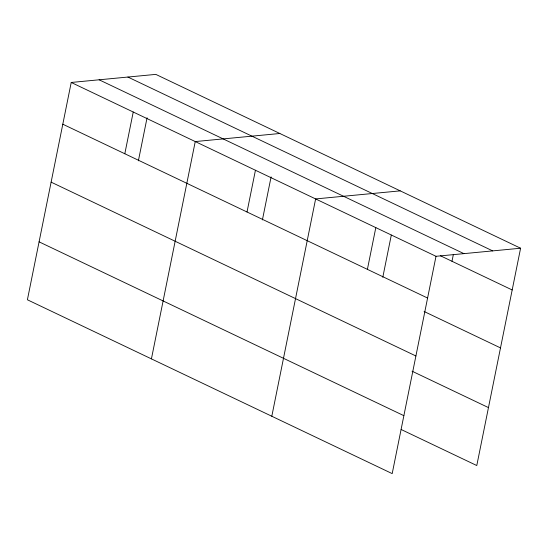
<?xml version="1.0" encoding="UTF-8"?>
<svg xmlns="http://www.w3.org/2000/svg" width="548" height="548" viewBox="0 0 548 548"><rect width="100%" height="100%" fill="white"/><g stroke="black" fill="none" stroke-linecap="round" stroke-linejoin="round"><path stroke-width="0.82" d="M520.6 248.223L155.81 74.384L71.219 82.46L27.4 299.777L392.19 473.616L436.003 256.3L520.6 248.223L476.781 465.54L401.157 429.502M124.814 153.755L133.233 112.018M138.384 160.824L147.063 117.786M151.426 358.878L195.246 141.569L279.843 133.493M247.018 211.994L255.436 170.25M262.41 219.926L271.089 176.888M271.808 416.247L315.627 198.931L400.218 190.862M367.4 269.356L375.812 227.619M382.792 277.295L391.306 235.085M451.99 261.286L453.34 254.608M127.896 77.049L492.686 250.888M99.133 79.796L463.923 253.635M440.421 255.765L512.181 289.967M71.219 82.46L436.003 256.3M62.801 124.204L427.591 298.044M424.104 311.497L500.502 347.905M51.122 182.142L415.905 355.981M412.069 371.195L488.467 407.602M39.079 241.839L403.869 415.672"/></g></svg>
